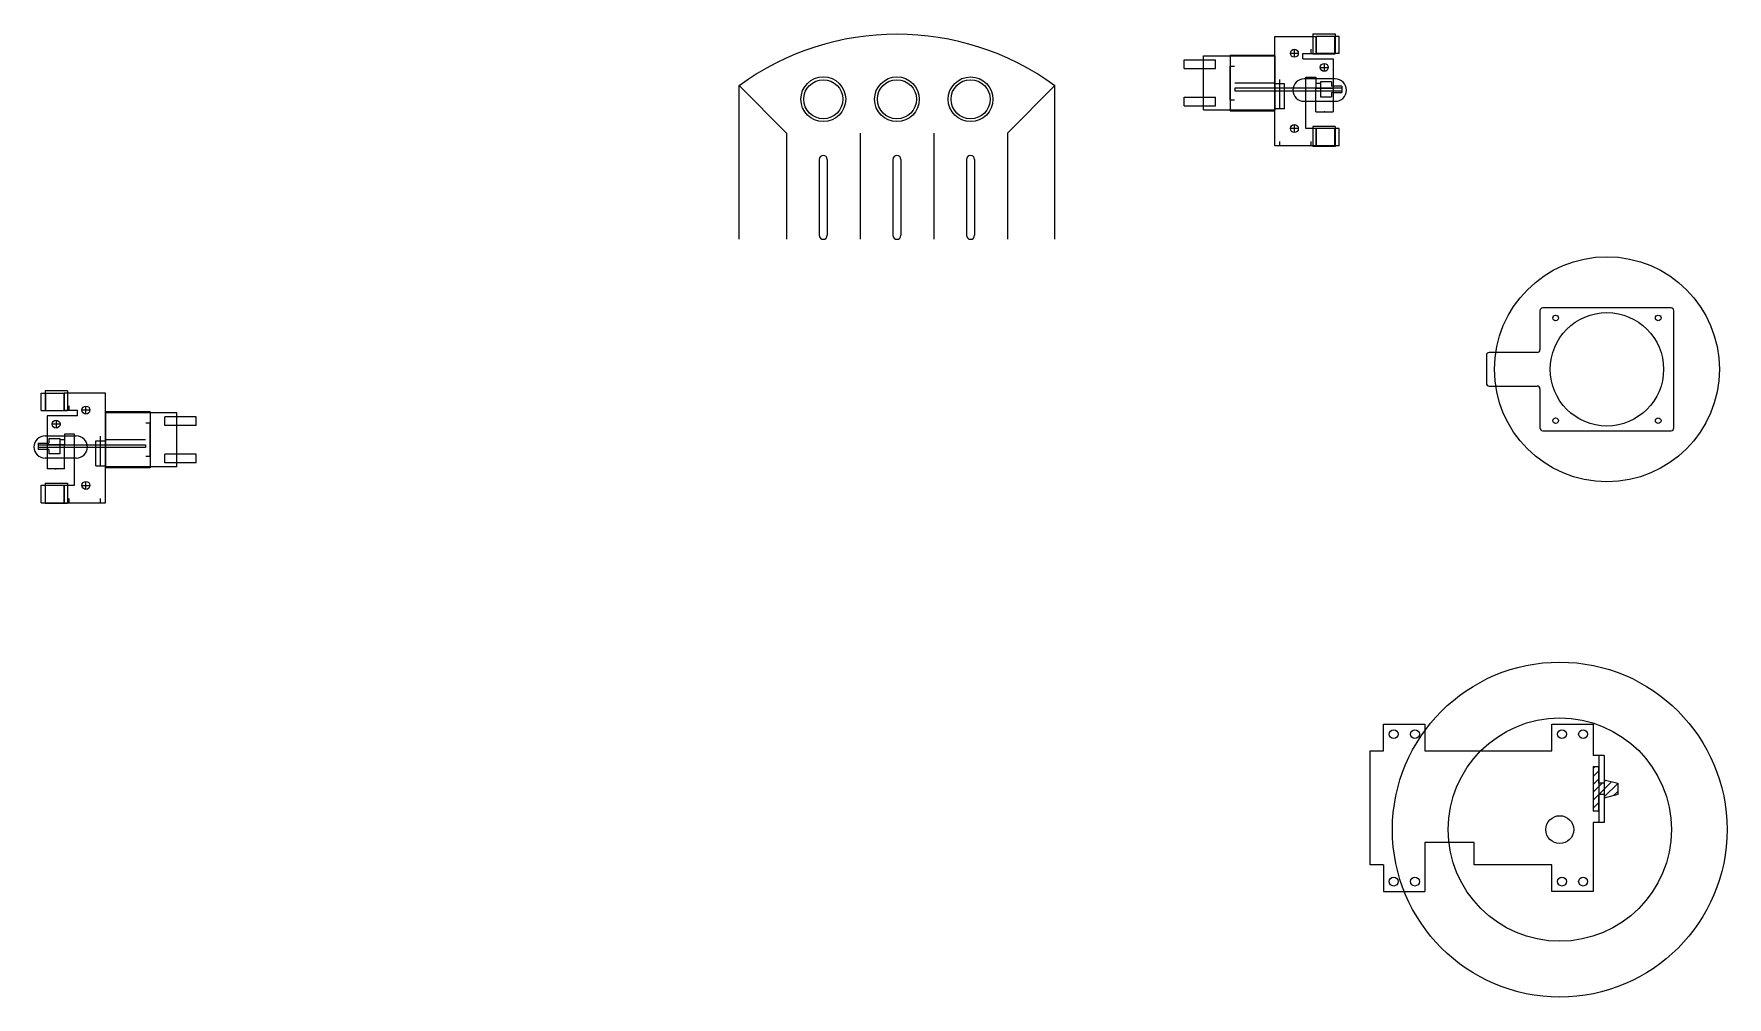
# Model space of a CAD drawing. Header units: inches. Extents: x -9.2 to 28.7, y -5.1 to 16.5.
import ezdxf

# ---------------------------------------------------------------- set-up
doc = ezdxf.new("R2010")
doc.units = ezdxf.units.IN
doc.header["$MEASUREMENT"] = 0
doc.linetypes.add('ACAD_ISO10W100', pattern=[18, 12, -3, 0, -3])
doc.linetypes.add('DOT', pattern=[6.35, 0, -6.35])
for name, color, linetype, lineweight, true_color in [('Bolts', 253, 'Continuous', 25, 0xa0a0a4), ('Center Locations', 253, 'ACAD_ISO10W100', 25, 0xa0a0a4), ('Kicker', 6, 'Continuous', 25, 0xff00ff), ('Leaf Switch', 56, 'Continuous', 25, 0x808000), ('Plastics', 5, 'Continuous', 25, 0x0000ff), ('Plastics ... Solder Lugs', 253, 'Continuous', 25, 0xa0a0a4), ('Playfield Cutout', 1, 'Continuous', 25, 0xff0000), ('Playfield Cutout ... Countersink', 6, 'Continuous', 25, 0xff00ff), ('Profile', 4, 'Continuous', 25, 0x00ffff), ('Profile ... Hidden Profile', 4, 'DOT', 25, 0x00ffff), ('Reference', 2, 'Continuous', 25, 0xffff00), ('Rubber', 3, 'Continuous', 25, 0x00ff00)]:
    doc.layers.add(name, color=color, linetype=linetype, lineweight=lineweight, true_color=true_color)
doc.layers.add('Mount Holes', color=7, linetype='Continuous', lineweight=25)

msp = doc.modelspace()

# ---------------------------------------------------------------- hatches: boundary and pattern name
at = {"layer": 'Rubber', "transparency": 33554687}
h = msp.add_hatch(dxfattribs=at)
h.set_pattern_fill('ANSI31', color=256, angle=180, style=0, pattern_type=0)
h.set_pattern_definition([(405, (0, 0), (-0.08838835, 0.08838835), [])])
h.paths.add_polyline_path([(25.942, -0.19), (26.242, -0.27), (26.242, -0.52), (25.942, -0.6), (25.942, -0.52), (25.817, -0.52), (25.817, -0.895), (25.692, -0.895), (25.692, 0.105), (25.817, 0.105), (25.817, -0.27), (25.942, -0.27)], flags=0)

# ---------------------------------------------------------------- linework, layer by layer
at = {"layer": 'Bolts'}
for p, q in [((20, 16.455), (19.9, 16.455)), ((19.9, 16.455), (19.9, 16.069)), ((20, 16.069), (20, 16.455)), ((20, 16.069), (19.9, 16.069)), ((19.478, 14.764), (19.478, 15.297)), ((19.863, 15.297), (19.478, 15.297)), ((19.863, 15.297), (19.863, 14.764)), ((19.478, 14.764), (19.863, 14.764)), ((20, 14.392), (19.9, 14.392)), ((19.9, 14), (19.9, 14.392)), ((20, 14), (20, 14.392)), ((20, 14), (19.9, 14)), ((-9.087, 8.079), (-9.087, 8.465)), ((-9.087, 8.465), (-8.987, 8.465)), ((-8.987, 8.465), (-8.987, 8.079)), ((-9.087, 8.079), (-8.987, 8.079)), ((-8.95, 7.307), (-8.95, 6.774)), ((-8.95, 7.307), (-8.565, 7.307)), ((-8.565, 6.774), (-8.565, 7.307)), ((-8.565, 6.774), (-8.95, 6.774)), ((-9.087, 6.01), (-9.087, 6.402)), ((-9.087, 6.402), (-8.987, 6.402)), ((-8.987, 6.01), (-8.987, 6.402)), ((-9.087, 6.01), (-8.987, 6.01))]:
    msp.add_line(p, q, dxfattribs=at)
for p in [(19.67, 14.764), (19.675, 14.764), (19.675, 14.764), (-8.762, 6.774), (-8.762, 6.774), (-8.758, 6.774)]:
    msp.add_point(p, dxfattribs=at)
at = {"layer": 'Center Locations'}
for p, q in [((18.907, 16.076), (19.085, 16.076)), ((18.996, 15.987), (18.996, 16.165)), ((19.577, 15.761), (19.755, 15.761)), ((19.666, 15.85), (19.666, 15.672)), ((18.996, 14.302), (18.996, 14.48)), ((19.085, 14.391), (18.907, 14.391)), ((-7.994, 8.086), (-8.172, 8.086)), ((-8.083, 7.997), (-8.083, 8.175)), ((-8.664, 7.771), (-8.842, 7.771)), ((-8.753, 7.86), (-8.753, 7.682)), ((-8.083, 6.312), (-8.083, 6.49)), ((-8.172, 6.401), (-7.994, 6.401))]:
    msp.add_line(p, q, dxfattribs=at)
at = {"layer": 'Kicker'}
for p, q in [((17.663, 15.297), (17.663, 15.237)), ((20.063, 15.297), (17.663, 15.297)), ((17.663, 15.237), (20.063, 15.237)), ((20.063, 15.297), (20.063, 15.237)), ((-9.15, 7.307), (-9.15, 7.247)), ((-9.15, 7.307), (-6.75, 7.307)), ((-6.75, 7.247), (-9.15, 7.247)), ((-6.75, 7.307), (-6.75, 7.247))]:
    msp.add_line(p, q, dxfattribs=at)
at = {"layer": 'Leaf Switch'}
for p, q in [((19.9, 16.455), (19.485, 16.455)), ((19.485, 16.455), (19.485, 16.069)), ((19.9, 16.069), (19.9, 16.455)), ((19.9, 16.069), (19.485, 16.069)), ((19.9, 14.392), (19.485, 14.392)), ((19.485, 14.392), (19.485, 14)), ((19.9, 14), (19.9, 14.392)), ((19.9, 14), (19.485, 14)), ((-8.987, 8.079), (-8.987, 8.465)), ((-8.987, 8.465), (-8.572, 8.465)), ((-8.572, 8.465), (-8.572, 8.079)), ((-8.987, 8.079), (-8.572, 8.079)), ((-8.987, 6.01), (-8.987, 6.402)), ((-8.987, 6.402), (-8.572, 6.402)), ((-8.572, 6.402), (-8.572, 6.01)), ((-8.987, 6.01), (-8.572, 6.01))]:
    msp.add_line(p, q, dxfattribs=at)
at = {"layer": 'Mount Holes'}
for centre, radius in [((18.996, 16.076), 0.089), ((19.666, 15.761), 0.089), ((18.996, 14.391), 0.089), ((-8.083, 8.086), 0.089), ((-8.753, 7.771), 0.089), ((-8.083, 6.401), 0.089), ((21.222, 0.83), 0.1), ((21.697, 0.83), 0.1), ((24.992, 0.83), 0.1), ((25.467, 0.83), 0.1), ((21.222, -2.47), 0.1), ((21.697, -2.47), 0.1), ((24.992, -2.47), 0.1), ((25.467, -2.47), 0.1)]:
    msp.add_circle(centre, radius, dxfattribs=at)
at = {"layer": 'Mount Holes', "linetype": 'Continuous'}
for centre in [(24.85, 10.15), (27.15, 10.15), (24.85, 7.85), (27.15, 7.85)]:
    msp.add_circle(centre, 0.0625, dxfattribs=at)
at = {"layer": 'Plastics'}
for p, q in [((16.957, 16.017), (18.557, 16.017)), ((16.957, 14.807), (16.957, 16.017)), ((18.557, 16.017), (18.557, 14.807)), ((19.826, 15.437), (19.581, 15.437)), ((19.581, 15.437), (19.581, 15.097)), ((19.826, 15.437), (19.826, 15.337)), ((20.063, 15.337), (19.826, 15.337)), ((19.826, 15.197), (19.826, 15.097)), ((19.826, 15.197), (20.063, 15.197)), ((20.063, 15.337), (20.063, 15.197)), ((16.957, 14.807), (18.557, 14.807)), ((19.581, 15.097), (19.826, 15.097)), ((-6.044, 8.027), (-7.644, 8.027)), ((-7.644, 8.027), (-7.644, 6.817)), ((-6.044, 6.817), (-6.044, 8.027)), ((-9.15, 7.347), (-8.913, 7.347)), ((-9.15, 7.347), (-9.15, 7.207)), ((-8.913, 7.447), (-8.668, 7.447)), ((-8.913, 7.447), (-8.913, 7.347)), ((-8.668, 7.447), (-8.668, 7.107)), ((-8.913, 7.207), (-9.15, 7.207)), ((-8.913, 7.207), (-8.913, 7.107)), ((-8.668, 7.107), (-8.913, 7.107)), ((-6.044, 6.817), (-7.644, 6.817))]:
    msp.add_line(p, q, dxfattribs=at)
at = {"layer": 'Plastics ... Solder Lugs'}
for p, q in [((16.527, 15.927), (17.227, 15.927)), ((16.527, 15.732), (16.527, 15.927)), ((16.527, 15.732), (17.227, 15.732)), ((17.227, 15.732), (17.227, 15.927)), ((17.227, 15.732), (17.227, 15.732)), ((16.527, 15.092), (17.227, 15.092)), ((16.527, 14.897), (16.527, 15.092)), ((16.527, 14.897), (17.227, 14.897)), ((17.227, 14.897), (17.227, 15.092)), ((-5.614, 7.937), (-6.314, 7.937)), ((-6.314, 7.742), (-6.314, 7.937)), ((-5.614, 7.742), (-6.314, 7.742)), ((-6.314, 7.742), (-6.314, 7.742)), ((-5.614, 7.742), (-5.614, 7.937)), ((-5.614, 7.102), (-6.314, 7.102)), ((-6.314, 6.907), (-6.314, 7.102)), ((-5.614, 6.907), (-6.314, 6.907)), ((-5.614, 6.907), (-5.614, 7.102))]:
    msp.add_line(p, q, dxfattribs=at)
at = {"layer": 'Playfield Cutout', "linetype": 'Continuous'}
for p, q in [((19.413, 16.51), (19.913, 16.51)), ((19.413, 16.51), (19.413, 16.06)), ((19.913, 16.51), (19.913, 16.06)), ((19.413, 16.06), (19.913, 16.06)), ((19.913, 15.5), (19.213, 15.5)), ((19.213, 15), (19.913, 15)), ((19.913, 14.44), (19.413, 14.44)), ((19.413, 14.44), (19.413, 13.99)), ((19.913, 14.44), (19.913, 13.99)), ((10, 13.7), (10, 12)), ((10.18, 13.7), (10.18, 12)), ((11.65, 13.7), (11.65, 12)), ((11.83, 13.7), (11.83, 12)), ((19.913, 13.99), (19.413, 13.99)), ((-8.5, 8.52), (-9, 8.52)), ((-9, 8.52), (-9, 8.07)), ((-8.5, 8.52), (-8.5, 8.07)), ((-8.5, 8.07), (-9, 8.07)), ((-9, 7.51), (-8.3, 7.51)), ((-8.3, 7.01), (-9, 7.01)), ((-9, 6.45), (-8.5, 6.45)), ((-9, 6.45), (-9, 6)), ((-8.5, 6.45), (-8.5, 6)), ((-9, 6), (-8.5, 6))]:
    msp.add_line(p, q, dxfattribs=at)
at = {"layer": 'Playfield Cutout'}
for p, q in [((8.35, 13.7), (8.35, 12)), ((8.53, 13.7), (8.53, 12))]:
    msp.add_line(p, q, dxfattribs=at)
for centre, radius in [((8.44, 15.047), 0.438), ((26, 9), 1.27), ((24.944, -1.307), 0.312)]:
    msp.add_circle(centre, radius, dxfattribs=at)
at = {"layer": 'Playfield Cutout', "linetype": 'Continuous'}
for centre in [(10.09, 15.047), (11.74, 15.046)]:
    msp.add_circle(centre, 0.438, dxfattribs=at)
for centre, radius, start, end in [((19.213, 15.25), 0.25, 90, 270), ((19.913, 15.25), 0.25, 270, 90), ((10.09, 13.7), 0.09, 0, 180), ((11.74, 13.7), 0.09, 0, 180), ((10.09, 12), 0.09, 180, 0), ((11.74, 12), 0.09, 180, 0), ((-9, 7.26), 0.25, 90, 270), ((-8.3, 7.26), 0.25, 270, 90)]:
    msp.add_arc(centre, radius, start, end, dxfattribs=at)
at = {"layer": 'Playfield Cutout'}
for centre, start, end in [((8.44, 13.7), 0, 180), ((8.44, 12), 180, 0)]:
    msp.add_arc(centre, 0.09, start, end, dxfattribs=at)
at = {"layer": 'Playfield Cutout ... Countersink'}
msp.add_circle((8.44, 15.047), 0.502, dxfattribs=at)
at = {"layer": 'Playfield Cutout ... Countersink', "linetype": 'Continuous'}
for centre in [(10.09, 15.047), (11.74, 15.046)]:
    msp.add_circle(centre, 0.501, dxfattribs=at)
at = {"layer": 'Profile'}
for p, q in [((18.557, 14), (18.557, 16.455)), ((18.557, 16.455), (19.485, 16.455)), ((19.485, 16.069), (19.485, 16.455)), ((17.557, 16.037), (18.557, 16.037)), ((17.557, 16.037), (17.557, 14.787)), ((19.187, 16.069), (19.485, 16.069)), ((19.187, 15.948), (19.187, 16.069)), ((19.187, 15.948), (19.863, 15.948)), ((19.863, 15.948), (19.863, 15.297)), ((17.557, 15.037), (17.557, 15.787)), ((18.778, 15.39), (18.557, 15.39)), ((18.667, 14.83), (18.667, 15.39)), ((18.778, 14.83), (18.778, 15.39)), ((19.25, 15.54), (19.478, 15.54)), ((19.25, 14.392), (19.25, 15.54)), ((19.478, 15.54), (19.478, 15.297)), ((19.478, 15.297), (19.863, 15.297)), ((18.778, 14.83), (18.557, 14.83)), ((17.557, 14.787), (18.557, 14.787)), ((19.485, 14.392), (19.25, 14.392)), ((19.485, 14), (19.485, 14.392)), ((19.485, 14), (18.557, 14)), ((-7.644, 8.465), (-8.572, 8.465)), ((-8.572, 8.079), (-8.572, 8.465)), ((-7.644, 6.01), (-7.644, 8.465)), ((-8.274, 8.079), (-8.572, 8.079)), ((-8.274, 7.958), (-8.274, 8.079)), ((-6.644, 8.047), (-7.644, 8.047)), ((-6.644, 8.047), (-6.644, 6.797)), ((-8.95, 7.958), (-8.95, 7.307)), ((-8.274, 7.958), (-8.95, 7.958)), ((-6.644, 7.047), (-6.644, 7.797)), ((-8.565, 7.307), (-8.95, 7.307)), ((-8.337, 7.55), (-8.565, 7.55)), ((-8.565, 7.55), (-8.565, 7.307)), ((-8.337, 6.402), (-8.337, 7.55)), ((-7.865, 6.84), (-7.865, 7.4)), ((-7.865, 7.4), (-7.644, 7.4)), ((-7.754, 6.84), (-7.754, 7.4)), ((-7.865, 6.84), (-7.644, 6.84)), ((-6.644, 6.797), (-7.644, 6.797)), ((-8.572, 6.01), (-8.572, 6.402)), ((-8.572, 6.402), (-8.337, 6.402)), ((-8.572, 6.01), (-7.644, 6.01)), ((20.997, 0.455), (20.997, 1.055)), ((20.997, 1.055), (20.997, 1.055)), ((20.997, 1.055), (21.922, 1.055)), ((21.922, 1.055), (21.922, 0.455)), ((24.767, 0.455), (24.767, 1.055)), ((24.767, 1.055), (25.692, 1.055)), ((25.692, 1.055), (25.692, 0.355)), ((20.692, -2.095), (20.692, 0.455)), ((20.692, 0.455), (20.997, 0.455)), ((21.922, 0.455), (24.767, 0.455)), ((25.692, 0.455), (25.692, 0.455)), ((25.942, 0.355), (25.692, 0.355)), ((25.817, 0.355), (25.817, -1.145)), ((25.942, 0.355), (25.942, -1.145)), ((25.692, -1.145), (25.692, -2.695)), ((25.942, -1.145), (25.692, -1.145)), ((23.022, -1.595), (21.922, -1.595)), ((21.922, -1.595), (21.922, -2.695)), ((23.022, -2.095), (23.022, -1.595)), ((20.997, -2.095), (20.692, -2.095)), ((20.997, -2.095), (20.997, -2.695)), ((24.767, -2.095), (23.022, -2.095)), ((24.767, -2.695), (24.767, -2.095)), ((20.997, -2.695), (21.922, -2.695)), ((25.692, -2.695), (24.767, -2.695))]:
    msp.add_line(p, q, dxfattribs=at)
at = {"layer": 'Profile', "linetype": 'Continuous'}
for p, q in [((24.5, 10.312), (24.5, 9.438)), ((27.438, 10.375), (24.562, 10.375)), ((27.5, 7.688), (27.5, 10.312)), ((23.3, 9.312), (23.3, 8.688)), ((24.438, 9.375), (23.363, 9.375)), ((23.363, 8.625), (24.438, 8.625)), ((24.5, 8.562), (24.5, 7.688)), ((24.562, 7.625), (27.438, 7.625))]:
    msp.add_line(p, q, dxfattribs=at)
for centre, start, end in [((24.562, 10.312), 90, 180), ((27.438, 10.312), 0, 90), ((23.363, 9.312), 90, 180), ((24.438, 9.438), 270, 0), ((23.363, 8.688), 180, 270), ((24.438, 8.562), 0, 90), ((24.562, 7.688), 180, 270), ((27.438, 7.688), 270, 0)]:
    msp.add_arc(centre, 0.0625, start, end, dxfattribs=at)
at = {"layer": 'Profile ... Hidden Profile'}
for p, q in [((18.667, 15.39), (18.667, 16.455)), ((19.375, 16.069), (19.375, 16.455)), ((17.557, 15.787), (18.557, 15.787)), ((19.478, 15.407), (19.863, 15.407)), ((17.557, 15.037), (18.557, 15.037)), ((18.667, 14), (18.667, 14.83)), ((19.375, 14), (19.375, 14.392)), ((-8.462, 8.079), (-8.462, 8.465)), ((-7.754, 7.4), (-7.754, 8.465)), ((-6.644, 7.797), (-7.644, 7.797)), ((-8.565, 7.417), (-8.95, 7.417)), ((-7.754, 6.01), (-7.754, 6.84)), ((-6.644, 7.047), (-7.644, 7.047)), ((-8.462, 6.01), (-8.462, 6.402))]:
    msp.add_line(p, q, dxfattribs=at)
at = {"layer": 'Reference'}
for p, q in [((6.554, 15.351), (7.615, 14.29)), ((6.554, 11.91), (6.554, 15.351)), ((13.626, 15.351), (12.565, 14.29)), ((13.626, 11.91), (13.626, 15.351)), ((17.663, 15.412), (18.557, 15.412)), ((7.615, 14.29), (7.615, 11.91)), ((9.265, 14.29), (9.265, 11.91)), ((10.915, 14.29), (10.915, 11.91)), ((12.565, 14.29), (12.565, 11.91)), ((-6.75, 7.422), (-7.644, 7.422))]:
    msp.add_line(p, q, dxfattribs=at)
for centre, radius in [((26, 9), 2.52), ((24.944, -1.307), 3.75), ((24.944, -1.307), 2.5)]:
    msp.add_circle(centre, radius, dxfattribs=at)
msp.add_arc((10.09, 10.503), 6, 53.8943, 126.1057, dxfattribs=at)
at = {"layer": 'Rubber'}
for p, q in [((25.692, 0.105), (25.817, 0.105)), ((25.692, 0.105), (25.692, -0.895)), ((25.817, -0.27), (25.817, 0.105)), ((25.942, -0.27), (25.817, -0.27)), ((25.942, -0.19), (26.242, -0.27)), ((25.942, -0.19), (25.942, -0.27)), ((26.242, -0.27), (26.242, -0.52)), ((25.942, -0.52), (25.817, -0.52)), ((25.817, -0.895), (25.817, -0.52)), ((26.242, -0.52), (25.942, -0.6)), ((25.942, -0.52), (25.942, -0.6)), ((25.817, -0.895), (25.692, -0.895))]:
    msp.add_line(p, q, dxfattribs=at)

doc.saveas('drawing.dxf')
